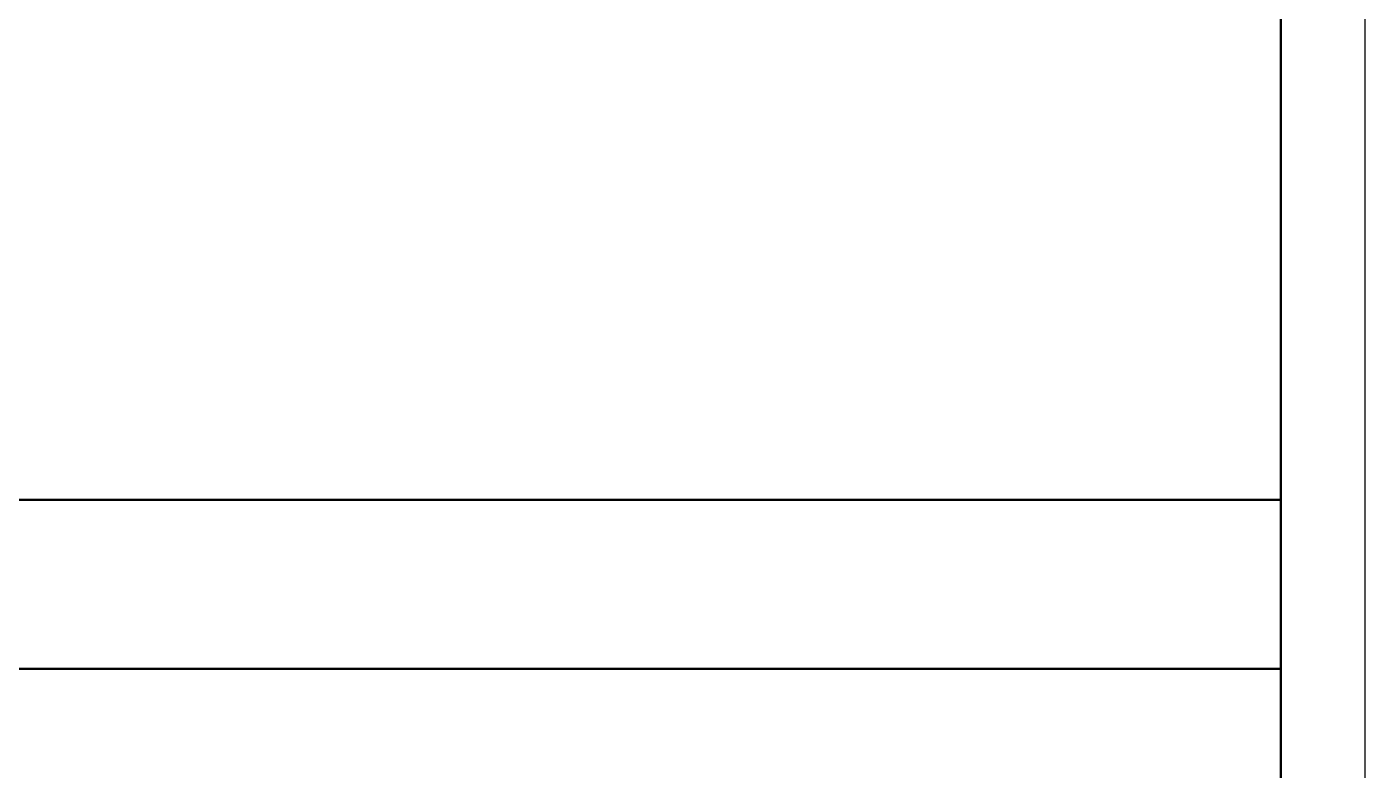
# Model space of a CAD drawing. Header units: millimetres. Extents: x 5341 to 134645, y 2795 to 129189.
# Drawn here: x 109207 to 117129, y 102055 to 106455 of the extents above; entities that cross this region are included whole.
import ezdxf

# ---------------------------------------------------------------- set-up
doc = ezdxf.new("R2010")
doc.units = ezdxf.units.MM
doc.layers.add('АР_Рамка', color=7, linetype='Continuous', lineweight=30)

msp = doc.modelspace()

# ---------------------------------------------------------------- linework, layer by layer
at = {"layer": 'АР_Рамка'}
for q in [(117128.5, 127055), (117128.5, 118655)]:
    msp.add_line((117128.5, 97655), q, dxfattribs=at)
at = {"layer": 'АР_Рамка', "lineweight": 50}
msp.add_lwpolyline([(116628.5, 98155), (77128.5, 98155), (77128.5, 126555), (116628.5, 126555), (116628.5, 98155)], close=True, dxfattribs=at)
for points in [[(98128.5, 98155), (98128.5, 103655), (116628.5, 103655)], [(116628.5, 102655), (104628.5, 102655)]]:
    msp.add_lwpolyline(points, dxfattribs=at)

doc.saveas('drawing.dxf')
